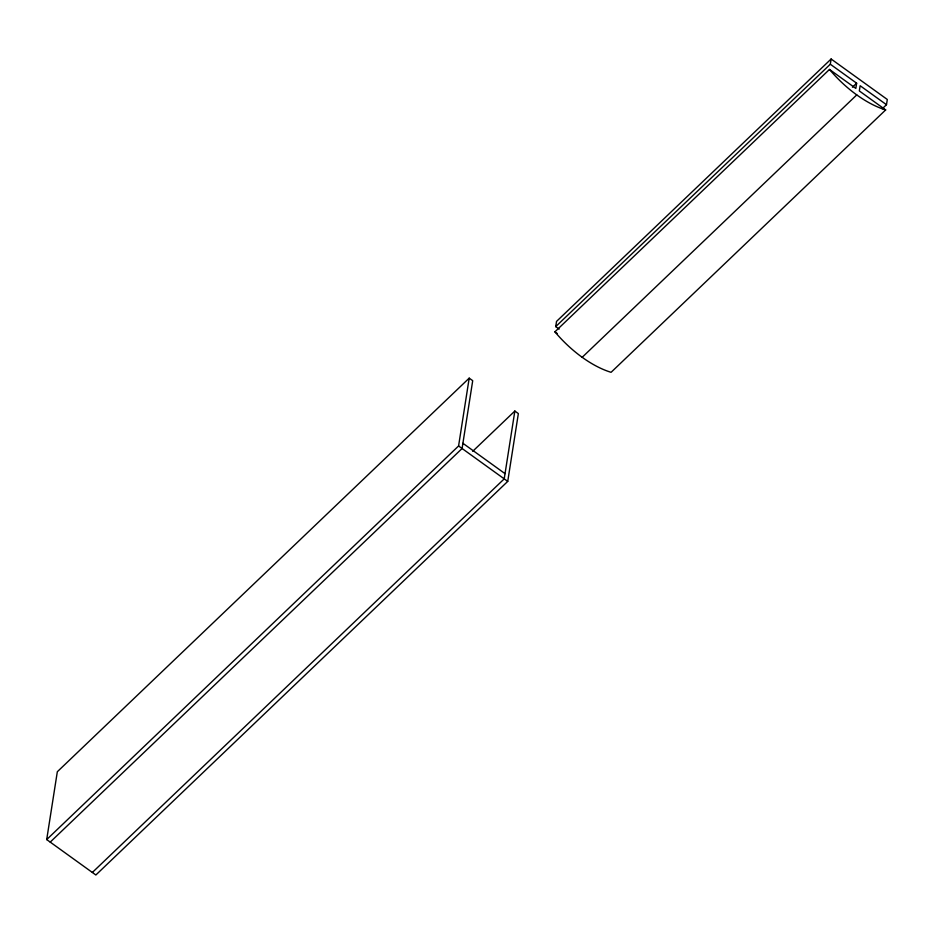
<?xml version="1.0" encoding="UTF-8"?>
<svg xmlns="http://www.w3.org/2000/svg" width="934" height="934" viewBox="0 0 934 934"><rect width="100%" height="100%" fill="white"/><g stroke="black" fill="none" stroke-linecap="round" stroke-linejoin="round"><path stroke-width="1.4" d="M472.709 451.309L514.844 411.042L518.358 413.575L507.734 481.395L95.863 874.995L46.7 839.573L57.324 771.741L469.195 378.153L472.709 380.675L462.085 448.507L50.214 842.106M46.7 839.573L458.582 445.973L469.195 378.153M514.844 411.042L504.22 478.873L92.349 872.461M559.151 329.095L555.718 326.62L556.536 321.401L831.12 59.005L887.3 99.483L886.483 104.701L882.28 108.729M555.718 326.62L830.303 64.224L831.12 59.005M830.303 64.224L856.641 83.196L855.824 88.415L829.485 69.443L554.901 331.839L557.189 333.485M852.427 87.224L856.641 83.196M582.174 357.302L856.758 94.906M886.483 104.701L860.144 85.73L859.327 90.948L885.666 109.92L611.081 372.316A77.3 38.107 46.3 0 1 554.901 331.839M462.902 443.288L505.037 473.655M458.582 445.973L507.734 481.395M885.666 109.92A77.3 38.107 46.3 0 1 829.485 69.443"/></g></svg>
